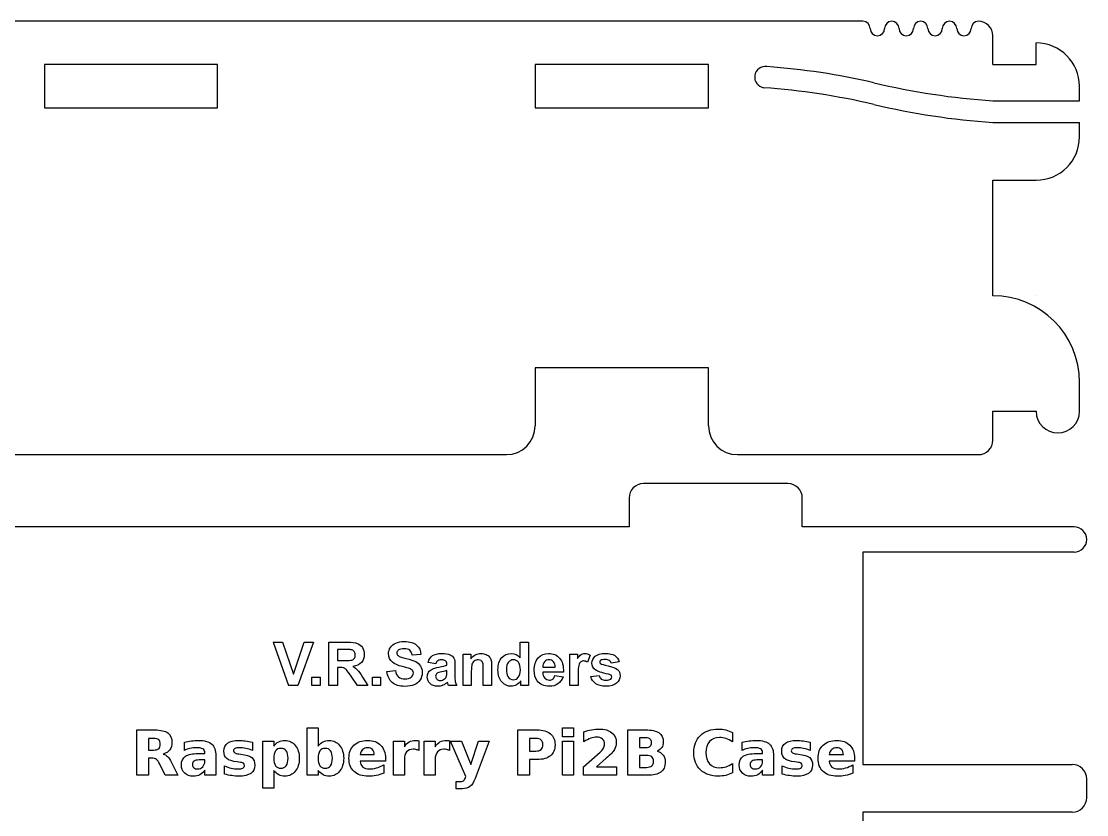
# Model space of a CAD drawing. Header units: millimetres. Extents: x 0 to 173, y 0 to 126.
# Drawn here: x 99 to 172.8, y 71.3 to 126.2 of the extents above; entities that cross this region are included whole.
import ezdxf

# ---------------------------------------------------------------- set-up
doc = ezdxf.new("R2010")
doc.units = ezdxf.units.MM
doc.layers.add('text', color=2, linetype='Continuous')

msp = doc.modelspace()

# ---------------------------------------------------------------- linework, layer by layer
at = {"lineweight": -3}
for p, q in [((157.3, 126.2), (89.9, 126.2)), ((166.3, 123.2), (166.3, 125.2)), ((169.3, 123.2), (169.3, 124.7)), ((112.6, 123.2), (100.6, 123.2)), ((100.6, 123.2), (100.6, 120.2)), ((112.6, 120.2), (112.6, 123.2)), ((146.6, 123.2), (134.6, 123.2)), ((134.6, 123.2), (134.6, 120.2)), ((146.6, 120.2), (146.6, 123.2)), ((166.3, 123.2), (169.3, 123.2)), ((169.3, 123.2), (169.3, 123.2)), ((172.3, 120.7), (172.3, 121.7)), ((166.3, 120.7), (172.3, 120.7)), ((100.6, 120.2), (112.6, 120.2)), ((134.6, 120.2), (146.6, 120.2)), ((166.3, 119.2), (172.3, 119.2)), ((172.3, 118.2), (172.3, 119.2)), ((166.3, 115.2), (169.3, 115.2)), ((166.3, 107.2), (166.3, 115.2)), ((169.3, 107.2), (169.3, 107.2)), ((146.6, 102.2), (134.6, 102.2)), ((134.6, 102.2), (134.6, 98.2)), ((146.6, 98.2), (146.6, 102.2)), ((172.3, 99.2), (172.3, 101.2)), ((166.3, 99.2), (169.3, 99.2)), ((166.3, 97.2), (166.3, 99.2)), ((169.3, 99.2), (169.3, 99.2)), ((81.9, 96.2), (132.6, 96.2)), ((148.6, 96.2), (165.3, 96.2)), ((152.1, 94.2), (142.1, 94.2)), ((141.1, 93.2), (141.1, 91.2)), ((153.1, 91.2), (153.1, 93.2)), ((141.1, 91.2), (94, 91.2)), ((171.925, 91.2), (153.1, 91.2))]:
    msp.add_line(p, q, dxfattribs=at)
for p, q in [((157.3, 89.45), (157.3, 74.75)), ((171.925, 89.45), (157.3, 89.45)), ((157.3, 74.75), (171.8, 74.75)), ((172.8, 72.45), (172.8, 73.75)), ((157.3, 71.45), (157.3, 56.75)), ((171.8, 71.45), (157.3, 71.45))]:
    msp.add_line(p, q)
for centre, radius, start, end in [((157.3, 125.7), 0.5, 0, 90), ((159.3, 125.7), 0.5, 0, 180), ((161.3, 125.7), 0.5, 0, 180), ((163.3, 125.7), 0.5, 0, 180), ((165.3, 125.7), 0.5, 90, 180), ((158.3, 125.7), 0.5, 180, 0), ((160.3, 125.7), 0.5, 180, 0), ((162.3, 125.7), 0.5, 180, 0), ((164.3, 125.7), 0.5, 180, 0), ((166.3, 101.2), 6, 0, 90), ((170.8, 99.2), 1.5, 180, 0), ((132.6, 98.2), 2, 270, 0), ((148.6, 98.2), 2, 180, 270), ((171.925, 90.325), 0.875, 270, 90), ((171.8, 73.75), 1, 0, 90), ((171.8, 72.45), 1, 270, 0)]:
    msp.add_arc(centre, radius, start, end)
for centre, radius, start, end in [((165.3, 125.2), 1, 0, 90), ((169.3, 121.7), 3, 0, 90), ((150.542, 122.338), 0.742, 81.38435, 261.38435), ((146.882, 73.213), 50, 77.09358, 85.67512), ((169.639, 170.588), 50, 256.59794, 266.17077), ((146.772, 71.738), 50, 76.96446, 85.80424), ((169.639, 169.088), 50, 256.59794, 266.17077), ((169.3, 118.2), 3, 270, 0), ((165.3, 97.2), 1, 270, 0), ((142.1, 93.2), 1, 90, 180), ((152.1, 93.2), 1, 0, 90)]:
    msp.add_arc(centre, radius, start, end, dxfattribs=at)
at = {"layer": 'text'}
for p, q in [((116.445, 83.213), (117.101, 83.213)), ((116.445, 83.213), (117.517, 80.213)), ((117.101, 83.213), (117.861, 80.993)), ((117.861, 80.993), (118.595, 83.213)), ((119.238, 83.213), (118.164, 80.213)), ((118.595, 83.213), (119.238, 83.213)), ((120.305, 80.213), (120.305, 83.213)), ((120.305, 83.213), (121.58, 83.213)), ((121.384, 82.705), (120.911, 82.705)), ((120.911, 82.705), (120.911, 81.944)), ((133.566, 82.132), (133.566, 83.213)), ((133.566, 83.213), (134.141, 83.213)), ((134.141, 83.213), (134.141, 80.213)), ((120.911, 81.944), (121.359, 81.944)), ((126.683, 82.355), (126.077, 82.329)), ((129.598, 80.213), (129.598, 82.386)), ((129.598, 82.386), (130.132, 82.386)), ((130.132, 82.386), (130.132, 82.066)), ((136.995, 80.213), (136.995, 82.386)), ((136.995, 82.386), (137.529, 82.386)), ((137.529, 82.386), (137.529, 82.077)), ((138.402, 82.327), (138.225, 81.825)), ((121.033, 81.465), (120.911, 81.465)), ((120.911, 81.465), (120.911, 80.213)), ((124.33, 81.189), (124.919, 81.246)), ((127.706, 81.723), (127.184, 81.817)), ((128.475, 81.631), (128.475, 81.688)), ((128.475, 81.142), (128.475, 81.256)), ((129.04, 81.598), (129.034, 80.927)), ((130.173, 81.197), (130.173, 80.213)), ((131.004, 80.213), (131.004, 81.322)), ((131.579, 81.563), (131.579, 80.213)), ((135.125, 81.486), (135.985, 81.486)), ((140.407, 81.86), (139.865, 81.76)), ((119.136, 80.213), (119.136, 80.788)), ((119.136, 80.788), (119.711, 80.788)), ((119.711, 80.788), (119.711, 80.213)), ((122.278, 80.213), (121.84, 80.865)), ((122.636, 80.798), (123.002, 80.213)), ((123.316, 80.213), (123.316, 80.788)), ((123.316, 80.788), (123.891, 80.788)), ((123.891, 80.788), (123.891, 80.213)), ((133.607, 80.213), (133.607, 80.532)), ((136.556, 81.133), (135.115, 81.133)), ((135.952, 80.904), (136.525, 80.808)), ((137.57, 80.884), (137.57, 80.213)), ((138.451, 80.833), (139.028, 80.921)), ((118.164, 80.213), (117.517, 80.213)), ((119.711, 80.213), (119.136, 80.213)), ((120.911, 80.213), (120.305, 80.213)), ((123.002, 80.213), (122.278, 80.213)), ((123.891, 80.213), (123.316, 80.213)), ((129.165, 80.213), (128.596, 80.213)), ((130.173, 80.213), (129.598, 80.213)), ((131.579, 80.213), (131.004, 80.213)), ((134.141, 80.213), (133.607, 80.213)), ((137.57, 80.213), (136.995, 80.213)), ((107, 74), (107, 77.143)), ((107, 77.143), (108.238, 77.143)), ((118.801, 74), (118.801, 77.276)), ((118.801, 77.276), (119.554, 77.276)), ((119.554, 77.276), (119.554, 76.013)), ((133.384, 77.143), (134.729, 77.143)), ((133.384, 74), (133.384, 77.143)), ((136.487, 77.276), (137.24, 77.276)), ((136.487, 76.661), (136.487, 77.276)), ((137.24, 77.276), (137.24, 76.661)), ((137.961, 76.324), (137.961, 77.015)), ((141.014, 74), (141.014, 77.143)), ((141.014, 77.143), (142.231, 77.143)), ((148.26, 76.966), (148.26, 76.316)), ((108.152, 76.556), (107.811, 76.556)), ((107.811, 76.556), (107.811, 75.75)), ((110.294, 75.72), (110.294, 76.295)), ((115.017, 76.284), (115.017, 75.712)), ((115.729, 73.103), (115.729, 76.358)), ((115.729, 76.358), (116.483, 76.358)), ((116.483, 76.358), (116.483, 76.013)), ((124.782, 74), (124.782, 76.358)), ((124.782, 76.358), (125.536, 76.358)), ((125.536, 76.358), (125.536, 75.97)), ((126.531, 76.398), (126.534, 75.716)), ((126.916, 74), (126.916, 76.358)), ((126.916, 76.358), (127.67, 76.358)), ((127.67, 76.358), (127.67, 75.97)), ((128.665, 76.398), (128.668, 75.716)), ((128.74, 76.358), (129.494, 76.358)), ((129.791, 73.91), (128.74, 76.358)), ((129.494, 76.358), (130.128, 74.758)), ((130.128, 74.758), (130.667, 76.358)), ((131.42, 76.358), (130.429, 73.777)), ((130.667, 76.358), (131.42, 76.358)), ((134.195, 76.556), (134.195, 75.678)), ((134.643, 76.556), (134.195, 76.556)), ((137.24, 76.661), (136.487, 76.661)), ((136.487, 76.358), (137.24, 76.358)), ((136.487, 74), (136.487, 76.358)), ((137.24, 76.358), (137.24, 74)), ((142.273, 76.592), (141.825, 76.592)), ((141.825, 76.592), (141.825, 75.926)), ((148.932, 75.72), (148.932, 76.295)), ((153.654, 76.284), (153.654, 75.712)), ((107.811, 75.75), (108.152, 75.75)), ((111.268, 75.51), (111.713, 75.51)), ((111.713, 75.51), (111.713, 75.568)), ((112.473, 75.345), (112.473, 74)), ((114.063, 75.484), (114.196, 75.465)), ((122.472, 75.436), (123.451, 75.436)), ((134.195, 75.678), (134.643, 75.678)), ((137.953, 74.596), (139.1, 75.609)), ((141.825, 75.926), (142.273, 75.926)), ((142.3, 75.375), (141.825, 75.375)), ((141.825, 75.375), (141.825, 74.552)), ((149.906, 75.51), (150.351, 75.51)), ((150.351, 75.51), (150.351, 75.568)), ((151.111, 75.345), (151.111, 74)), ((152.701, 75.484), (152.833, 75.465)), ((154.966, 75.436), (155.945, 75.436)), ((107.811, 75.189), (107.811, 74)), ((108.04, 75.189), (107.811, 75.189)), ((108.975, 74), (108.592, 74.781)), ((109.398, 74.893), (109.838, 74)), ((111.713, 75.061), (111.321, 75.061)), ((111.713, 74.975), (111.713, 75.061)), ((113.072, 74.086), (113.072, 74.659)), ((114.075, 74.909), (113.943, 74.926)), ((124.225, 74.97), (122.464, 74.97)), ((124.114, 74.724), (124.114, 74.143)), ((124.225, 75.185), (124.225, 74.97)), ((125.536, 75.086), (125.536, 74)), ((127.67, 75.086), (127.67, 74)), ((134.729, 75.091), (134.195, 75.091)), ((134.195, 75.091), (134.195, 74)), ((137.953, 74), (137.953, 74.596)), ((139.525, 75.185), (138.854, 74.596)), ((138.854, 74.596), (140.237, 74.596)), ((140.237, 74.596), (140.237, 74)), ((141.825, 74.552), (142.3, 74.552)), ((148.26, 74.823), (148.26, 74.173)), ((150.351, 75.061), (149.959, 75.061)), ((150.351, 74.975), (150.351, 75.061)), ((151.709, 74.086), (151.709, 74.659)), ((152.713, 74.909), (152.581, 74.926)), ((156.72, 74.97), (154.958, 74.97)), ((156.609, 74.724), (156.609, 74.143)), ((156.72, 75.185), (156.72, 74.97)), ((107.811, 74), (107, 74)), ((109.838, 74), (108.975, 74)), ((111.713, 74), (111.713, 74.35)), ((112.473, 74), (111.713, 74)), ((116.483, 74.341), (116.483, 73.103)), ((119.554, 74), (118.801, 74)), ((119.554, 74.341), (119.554, 74)), ((125.536, 74), (124.782, 74)), ((127.67, 74), (126.916, 74)), ((129.77, 73.844), (129.791, 73.91)), ((134.195, 74), (133.384, 74)), ((137.24, 74), (136.487, 74)), ((140.237, 74), (137.953, 74)), ((142.36, 74), (141.014, 74)), ((150.351, 74), (150.351, 74.35)), ((151.111, 74), (150.351, 74)), ((116.483, 73.103), (115.729, 73.103)), ((129.119, 73.069), (129.119, 73.564)), ((129.119, 73.564), (129.355, 73.564)), ((129.555, 73.069), (129.119, 73.069))]:
    msp.add_line(p, q, dxfattribs=at)
for points in [[(121.826, 82.695), (121.776, 82.702), (121.629, 82.705), (121.384, 82.705)], [(121.58, 83.213), (121.901, 83.213), (122.133, 83.186), (122.279, 83.132)], [(122.054, 82.577), (122, 82.639), (121.924, 82.679), (121.826, 82.695)], [(122.279, 83.132), (122.424, 83.078), (122.54, 82.982), (122.628, 82.844)], [(122.628, 82.844), (122.715, 82.707), (122.759, 82.549), (122.759, 82.371)], [(124.438, 82.427), (124.438, 82.58), (124.481, 82.722), (124.568, 82.855)], [(124.568, 82.855), (124.655, 82.988), (124.779, 83.09), (124.942, 83.159)], [(124.942, 83.159), (125.105, 83.229), (125.302, 83.264), (125.533, 83.264)], [(125.527, 82.762), (125.351, 82.762), (125.213, 82.726), (125.113, 82.654)], [(125.911, 82.661), (125.825, 82.729), (125.697, 82.762), (125.527, 82.762)], [(125.533, 83.264), (125.91, 83.264), (126.193, 83.181), (126.383, 83.016)], [(126.077, 82.329), (126.051, 82.483), (125.996, 82.594), (125.911, 82.661)], [(126.383, 83.016), (126.573, 82.851), (126.673, 82.631), (126.683, 82.355)], [(121.359, 81.944), (121.65, 81.944), (121.831, 81.956), (121.903, 81.981)], [(121.903, 81.981), (121.976, 82.005), (122.032, 82.047), (122.073, 82.108)], [(122.134, 82.333), (122.134, 82.433), (122.108, 82.515), (122.054, 82.577)], [(122.073, 82.108), (122.114, 82.168), (122.134, 82.243), (122.134, 82.333)], [(122.759, 82.371), (122.759, 82.147), (122.692, 81.961), (122.56, 81.814)], [(124.715, 81.823), (124.53, 81.988), (124.438, 82.19), (124.438, 82.427)], [(125.113, 82.654), (125.049, 82.608), (125.017, 82.546), (125.017, 82.468)], [(125.017, 82.468), (125.017, 82.397), (125.047, 82.336), (125.107, 82.286)], [(125.107, 82.286), (125.184, 82.221), (125.369, 82.154), (125.664, 82.085)], [(125.664, 82.085), (125.958, 82.015), (126.176, 81.943), (126.318, 81.869)], [(127.184, 81.817), (127.243, 82.027), (127.344, 82.183), (127.487, 82.284)], [(127.487, 82.284), (127.63, 82.384), (127.843, 82.435), (128.126, 82.435)], [(127.845, 81.935), (127.788, 81.895), (127.742, 81.824), (127.706, 81.723)], [(128.085, 81.995), (127.982, 81.995), (127.902, 81.975), (127.845, 81.935)], [(128.393, 81.924), (128.339, 81.971), (128.236, 81.995), (128.085, 81.995)], [(128.126, 82.435), (128.382, 82.435), (128.573, 82.404), (128.698, 82.344)], [(128.475, 81.688), (128.475, 81.799), (128.448, 81.877), (128.393, 81.924)], [(128.698, 82.344), (128.824, 82.283), (128.912, 82.206), (128.963, 82.113)], [(128.963, 82.113), (129.014, 82.019), (129.04, 81.848), (129.04, 81.598)], [(130.132, 82.066), (130.322, 82.312), (130.56, 82.435), (130.848, 82.435)], [(130.648, 81.995), (130.548, 81.995), (130.459, 81.968), (130.38, 81.913)], [(130.847, 81.938), (130.792, 81.976), (130.725, 81.995), (130.648, 81.995)], [(130.967, 81.777), (130.942, 81.846), (130.902, 81.899), (130.847, 81.938)], [(130.848, 82.435), (130.975, 82.435), (131.091, 82.412), (131.196, 82.366)], [(131.196, 82.366), (131.301, 82.321), (131.38, 82.262), (131.434, 82.191)], [(131.434, 82.191), (131.489, 82.121), (131.526, 82.04), (131.547, 81.95)], [(131.547, 81.95), (131.568, 81.86), (131.579, 81.731), (131.579, 81.563)], [(132.019, 81.307), (132.019, 81.676), (132.105, 81.956), (132.279, 82.147)], [(132.279, 82.147), (132.452, 82.339), (132.671, 82.435), (132.936, 82.435)], [(133.087, 81.995), (132.95, 81.995), (132.836, 81.941), (132.744, 81.832)], [(132.936, 82.435), (133.179, 82.435), (133.389, 82.334), (133.566, 82.132)], [(133.433, 81.83), (133.343, 81.94), (133.227, 81.995), (133.087, 81.995)], [(134.526, 81.283), (134.526, 81.643), (134.62, 81.925), (134.808, 82.129)], [(134.808, 82.129), (134.996, 82.333), (135.234, 82.435), (135.522, 82.435)], [(135.557, 81.995), (135.432, 81.995), (135.328, 81.949), (135.246, 81.858)], [(135.522, 82.435), (135.846, 82.435), (136.101, 82.328), (136.288, 82.115)], [(135.856, 81.865), (135.774, 81.952), (135.674, 81.995), (135.557, 81.995)], [(136.288, 82.115), (136.475, 81.901), (136.564, 81.574), (136.556, 81.133)], [(137.529, 82.077), (137.62, 82.223), (137.702, 82.319), (137.775, 82.365)], [(137.955, 81.919), (137.874, 81.919), (137.806, 81.897), (137.75, 81.853)], [(137.775, 82.365), (137.848, 82.412), (137.931, 82.435), (138.024, 82.435)], [(138.225, 81.825), (138.128, 81.888), (138.038, 81.919), (137.955, 81.919)], [(138.024, 82.435), (138.155, 82.435), (138.281, 82.399), (138.402, 82.327)], [(138.531, 81.768), (138.531, 81.956), (138.605, 82.114), (138.754, 82.243)], [(138.754, 82.243), (138.903, 82.371), (139.133, 82.435), (139.445, 82.435)], [(139.13, 81.958), (139.087, 81.928), (139.065, 81.889), (139.065, 81.842)], [(139.456, 82.022), (139.304, 82.022), (139.196, 82.001), (139.13, 81.958)], [(139.445, 82.435), (139.743, 82.435), (139.964, 82.386), (140.109, 82.29)], [(139.733, 81.954), (139.668, 81.999), (139.576, 82.022), (139.456, 82.022)], [(139.865, 81.76), (139.842, 81.844), (139.798, 81.909), (139.733, 81.954)], [(140.109, 82.29), (140.253, 82.193), (140.353, 82.05), (140.407, 81.86)], [(121.339, 81.431), (121.275, 81.454), (121.173, 81.465), (121.033, 81.465)], [(121.521, 81.307), (121.463, 81.367), (121.403, 81.409), (121.339, 81.431)], [(121.84, 80.865), (121.684, 81.099), (121.578, 81.246), (121.521, 81.307)], [(122.56, 81.814), (122.428, 81.667), (122.23, 81.575), (121.967, 81.537)], [(121.967, 81.537), (122.098, 81.46), (122.206, 81.376), (122.291, 81.285)], [(122.291, 81.285), (122.377, 81.193), (122.491, 81.031), (122.636, 80.798)], [(124.694, 80.423), (124.491, 80.598), (124.369, 80.853), (124.33, 81.189)], [(125.398, 81.526), (125.073, 81.607), (124.846, 81.706), (124.715, 81.823)], [(124.919, 81.246), (124.955, 81.048), (125.027, 80.903), (125.135, 80.81)], [(125.883, 81.396), (125.812, 81.42), (125.65, 81.464), (125.398, 81.526)], [(126.101, 81.266), (126.059, 81.315), (125.987, 81.359), (125.883, 81.396)], [(126.163, 81.084), (126.163, 81.155), (126.142, 81.216), (126.101, 81.266)], [(126.318, 81.869), (126.459, 81.795), (126.569, 81.693), (126.649, 81.564)], [(126.649, 81.564), (126.729, 81.436), (126.769, 81.276), (126.769, 81.086)], [(127.213, 81.134), (127.272, 81.231), (127.354, 81.304), (127.459, 81.356)], [(127.459, 81.356), (127.565, 81.407), (127.718, 81.452), (127.917, 81.489)], [(127.917, 81.489), (128.186, 81.54), (128.372, 81.587), (128.475, 81.631)], [(128.475, 81.256), (128.402, 81.232), (128.285, 81.202), (128.125, 81.168)], [(130.217, 81.696), (130.188, 81.606), (130.173, 81.44), (130.173, 81.197)], [(130.38, 81.913), (130.3, 81.859), (130.246, 81.786), (130.217, 81.696)], [(131.004, 81.322), (131.004, 81.556), (130.992, 81.708), (130.967, 81.777)], [(132.286, 80.465), (132.108, 80.667), (132.019, 80.947), (132.019, 81.307)], [(132.744, 81.832), (132.652, 81.724), (132.606, 81.562), (132.606, 81.347)], [(132.606, 81.347), (132.606, 81.114), (132.638, 80.947), (132.702, 80.843)], [(133.429, 80.787), (133.521, 80.899), (133.568, 81.067), (133.568, 81.291)], [(133.568, 81.291), (133.568, 81.541), (133.523, 81.721), (133.433, 81.83)], [(134.74, 80.534), (134.597, 80.732), (134.526, 80.981), (134.526, 81.283)], [(135.246, 81.858), (135.164, 81.766), (135.124, 81.642), (135.125, 81.486)], [(135.985, 81.486), (135.981, 81.652), (135.938, 81.778), (135.856, 81.865)], [(137.618, 81.612), (137.586, 81.496), (137.57, 81.254), (137.57, 80.884)], [(137.75, 81.853), (137.694, 81.808), (137.65, 81.728), (137.618, 81.612)], [(138.789, 81.279), (138.617, 81.396), (138.531, 81.559), (138.531, 81.768)], [(139.671, 80.998), (139.207, 81.101), (138.913, 81.194), (138.789, 81.279)], [(139.065, 81.842), (139.065, 81.801), (139.084, 81.766), (139.122, 81.737)], [(139.122, 81.737), (139.174, 81.699), (139.353, 81.645), (139.659, 81.576)], [(139.659, 81.576), (139.966, 81.506), (140.179, 81.421), (140.301, 81.32)], [(140.301, 81.32), (140.421, 81.217), (140.481, 81.075), (140.481, 80.892)], [(125.135, 80.81), (125.243, 80.717), (125.39, 80.671), (125.574, 80.671)], [(125.574, 80.671), (125.769, 80.671), (125.916, 80.712), (126.015, 80.795)], [(126.015, 80.795), (126.114, 80.878), (126.163, 80.974), (126.163, 81.084)], [(126.626, 80.604), (126.53, 80.454), (126.395, 80.342), (126.22, 80.269)], [(126.769, 81.086), (126.769, 80.914), (126.721, 80.754), (126.626, 80.604)], [(127.125, 80.806), (127.125, 80.929), (127.154, 81.038), (127.213, 81.134)], [(127.318, 80.346), (127.189, 80.467), (127.125, 80.621), (127.125, 80.806)], [(127.812, 81.068), (127.737, 81.015), (127.7, 80.947), (127.7, 80.865)], [(127.7, 80.865), (127.7, 80.785), (127.73, 80.715), (127.79, 80.657)], [(127.79, 80.657), (127.85, 80.598), (127.926, 80.569), (128.019, 80.569)], [(128.125, 81.168), (127.966, 81.134), (127.861, 81.101), (127.812, 81.068)], [(128.019, 80.569), (128.123, 80.569), (128.222, 80.603), (128.316, 80.671)], [(128.52, 80.45), (128.422, 80.355), (128.317, 80.283), (128.205, 80.235)], [(128.316, 80.671), (128.385, 80.723), (128.431, 80.786), (128.453, 80.861)], [(128.453, 80.861), (128.468, 80.91), (128.475, 81.004), (128.475, 81.142)], [(128.541, 80.383), (128.532, 80.417), (128.525, 80.439), (128.52, 80.45)], [(129.034, 80.927), (129.034, 80.736), (129.043, 80.595), (129.062, 80.504)], [(129.062, 80.504), (129.08, 80.414), (129.115, 80.316), (129.165, 80.213)], [(132.927, 80.164), (132.678, 80.164), (132.464, 80.264), (132.286, 80.465)], [(132.702, 80.843), (132.795, 80.693), (132.925, 80.618), (133.091, 80.618)], [(133.091, 80.618), (133.224, 80.618), (133.336, 80.674), (133.429, 80.787)], [(133.607, 80.532), (133.518, 80.408), (133.414, 80.315), (133.293, 80.255)], [(135.58, 80.164), (135.202, 80.164), (134.922, 80.287), (134.74, 80.534)], [(135.115, 81.133), (135.119, 80.963), (135.165, 80.83), (135.254, 80.735)], [(135.254, 80.735), (135.343, 80.641), (135.453, 80.593), (135.586, 80.593)], [(135.586, 80.593), (135.676, 80.593), (135.751, 80.618), (135.813, 80.667)], [(135.813, 80.667), (135.874, 80.716), (135.92, 80.795), (135.952, 80.904)], [(136.525, 80.808), (136.451, 80.598), (136.335, 80.438), (136.176, 80.328)], [(138.79, 80.344), (138.617, 80.464), (138.504, 80.627), (138.451, 80.833)], [(139.028, 80.921), (139.053, 80.809), (139.102, 80.724), (139.177, 80.666)], [(139.177, 80.666), (139.252, 80.608), (139.357, 80.579), (139.493, 80.579)], [(139.493, 80.579), (139.641, 80.579), (139.753, 80.606), (139.828, 80.661)], [(139.863, 80.923), (139.834, 80.95), (139.77, 80.975), (139.671, 80.998)], [(139.828, 80.661), (139.879, 80.699), (139.904, 80.75), (139.904, 80.814)], [(139.904, 80.814), (139.904, 80.858), (139.89, 80.894), (139.863, 80.923)], [(140.481, 80.892), (140.481, 80.693), (140.398, 80.522), (140.231, 80.378)], [(125.568, 80.16), (125.188, 80.16), (124.897, 80.247), (124.694, 80.423)], [(126.22, 80.269), (126.046, 80.196), (125.828, 80.16), (125.568, 80.16)], [(127.847, 80.164), (127.624, 80.164), (127.447, 80.224), (127.318, 80.346)], [(128.205, 80.235), (128.094, 80.187), (127.974, 80.164), (127.847, 80.164)], [(128.596, 80.213), (128.581, 80.251), (128.563, 80.308), (128.541, 80.383)], [(133.293, 80.255), (133.172, 80.194), (133.05, 80.164), (132.927, 80.164)], [(136.176, 80.328), (136.017, 80.218), (135.818, 80.164), (135.58, 80.164)], [(139.493, 80.164), (139.197, 80.164), (138.962, 80.224), (138.79, 80.344)], [(140.231, 80.378), (140.065, 80.235), (139.819, 80.164), (139.493, 80.164)], [(108.238, 77.143), (108.652, 77.143), (108.956, 77.073), (109.149, 76.934)], [(109.149, 76.934), (109.342, 76.796), (109.438, 76.576), (109.438, 76.276)], [(134.729, 77.143), (135.129, 77.143), (135.436, 77.054), (135.65, 76.877)], [(135.65, 76.877), (135.864, 76.699), (135.971, 76.446), (135.971, 76.118)], [(137.961, 77.015), (138.143, 77.075), (138.324, 77.121), (138.502, 77.152)], [(138.502, 77.152), (138.68, 77.184), (138.855, 77.2), (139.026, 77.2)], [(139.026, 77.2), (139.402, 77.2), (139.695, 77.117), (139.903, 76.951)], [(139.903, 76.951), (140.112, 76.786), (140.216, 76.555), (140.216, 76.259)], [(142.231, 77.143), (142.668, 77.143), (142.984, 77.077), (143.18, 76.945)], [(143.18, 76.945), (143.375, 76.813), (143.473, 76.602), (143.473, 76.311)], [(145.586, 75.568), (145.586, 76.071), (145.739, 76.468), (146.045, 76.761)], [(146.045, 76.761), (146.351, 77.054), (146.766, 77.2), (147.289, 77.2)], [(147.289, 77.2), (147.465, 77.2), (147.633, 77.18), (147.795, 77.141)], [(147.795, 77.141), (147.956, 77.101), (148.111, 77.043), (148.26, 76.966)], [(108.517, 76.463), (108.443, 76.525), (108.322, 76.556), (108.152, 76.556)], [(108.627, 76.156), (108.627, 76.299), (108.59, 76.401), (108.517, 76.463)], [(108.517, 75.844), (108.59, 75.907), (108.627, 76.011), (108.627, 76.156)], [(109.438, 76.276), (109.438, 76.068), (109.388, 75.898), (109.288, 75.764)], [(110.294, 76.295), (110.455, 76.334), (110.617, 76.364), (110.78, 76.384)], [(110.78, 76.384), (110.943, 76.405), (111.106, 76.415), (111.268, 76.415)], [(111.268, 76.415), (111.694, 76.415), (112.001, 76.331), (112.19, 76.163)], [(112.19, 76.163), (112.378, 75.996), (112.473, 75.723), (112.473, 75.345)], [(113.036, 75.678), (113.036, 75.928), (113.121, 76.113), (113.292, 76.234)], [(113.292, 76.234), (113.463, 76.354), (113.726, 76.415), (114.08, 76.415)], [(114.08, 76.415), (114.219, 76.415), (114.364, 76.404), (114.517, 76.383)], [(114.517, 76.383), (114.67, 76.362), (114.837, 76.329), (115.017, 76.284)], [(116.483, 76.013), (116.586, 76.15), (116.701, 76.252), (116.828, 76.317)], [(116.828, 76.317), (116.954, 76.382), (117.099, 76.415), (117.263, 76.415)], [(117.263, 76.415), (117.554, 76.415), (117.792, 76.299), (117.979, 76.069)], [(117.979, 76.069), (118.166, 75.838), (118.259, 75.54), (118.259, 75.177)], [(119.554, 76.013), (119.658, 76.15), (119.773, 76.252), (119.899, 76.317)], [(119.899, 76.317), (120.026, 76.382), (120.171, 76.415), (120.335, 76.415)], [(120.335, 76.415), (120.625, 76.415), (120.864, 76.299), (121.051, 76.069)], [(121.051, 76.069), (121.237, 75.838), (121.331, 75.54), (121.331, 75.177)], [(121.695, 75.177), (121.695, 75.561), (121.811, 75.864), (122.044, 76.084)], [(122.044, 76.084), (122.276, 76.305), (122.595, 76.415), (123.002, 76.415)], [(123.002, 76.415), (123.373, 76.415), (123.669, 76.303), (123.892, 76.08)], [(123.892, 76.08), (124.114, 75.857), (124.225, 75.558), (124.225, 75.185)], [(125.536, 75.97), (125.633, 76.125), (125.744, 76.238), (125.869, 76.309)], [(125.869, 76.309), (125.995, 76.379), (126.145, 76.415), (126.321, 76.415)], [(126.321, 76.415), (126.346, 76.415), (126.374, 76.414), (126.403, 76.412)], [(126.403, 76.412), (126.433, 76.409), (126.475, 76.405), (126.531, 76.398)], [(127.67, 75.97), (127.766, 76.125), (127.878, 76.238), (128.003, 76.309)], [(128.003, 76.309), (128.129, 76.379), (128.279, 76.415), (128.455, 76.415)], [(128.455, 76.415), (128.48, 76.415), (128.508, 76.414), (128.537, 76.412)], [(128.537, 76.412), (128.566, 76.409), (128.609, 76.405), (128.665, 76.398)], [(135.007, 76.442), (134.921, 76.518), (134.8, 76.556), (134.643, 76.556)], [(135.135, 76.118), (135.135, 76.258), (135.092, 76.366), (135.007, 76.442)], [(135.007, 75.792), (135.092, 75.869), (135.135, 75.977), (135.135, 76.118)], [(135.971, 76.118), (135.971, 75.788), (135.864, 75.534), (135.65, 75.357)], [(138.443, 76.565), (138.293, 76.511), (138.132, 76.431), (137.961, 76.324)], [(138.858, 76.646), (138.732, 76.646), (138.593, 76.619), (138.443, 76.565)], [(139.253, 76.512), (139.154, 76.601), (139.022, 76.646), (138.858, 76.646)], [(139.401, 76.156), (139.401, 76.303), (139.352, 76.422), (139.253, 76.512)], [(139.327, 75.88), (139.377, 75.969), (139.401, 76.06), (139.401, 76.156)], [(140.216, 76.259), (140.216, 76.088), (140.172, 75.928), (140.083, 75.78)], [(142.564, 76.506), (142.498, 76.563), (142.401, 76.592), (142.273, 76.592)], [(142.663, 76.259), (142.663, 76.367), (142.63, 76.449), (142.564, 76.506)], [(142.564, 76.01), (142.63, 76.067), (142.663, 76.149), (142.663, 76.259)], [(143.473, 76.311), (143.473, 76.158), (143.437, 76.028), (143.366, 75.921)], [(146.672, 76.335), (146.507, 76.149), (146.424, 75.894), (146.424, 75.568)], [(147.355, 76.612), (147.066, 76.612), (146.838, 76.52), (146.672, 76.335)], [(147.816, 76.541), (147.67, 76.589), (147.516, 76.612), (147.355, 76.612)], [(148.26, 76.316), (148.11, 76.418), (147.962, 76.493), (147.816, 76.541)], [(148.932, 76.295), (149.093, 76.334), (149.255, 76.364), (149.418, 76.384)], [(149.418, 76.384), (149.581, 76.405), (149.744, 76.415), (149.906, 76.415)], [(149.906, 76.415), (150.332, 76.415), (150.639, 76.331), (150.828, 76.163)], [(150.828, 76.163), (151.016, 75.996), (151.111, 75.723), (151.111, 75.345)], [(151.673, 75.678), (151.673, 75.928), (151.759, 76.113), (151.93, 76.234)], [(151.93, 76.234), (152.101, 76.354), (152.364, 76.415), (152.718, 76.415)], [(152.718, 76.415), (152.856, 76.415), (153.002, 76.404), (153.155, 76.383)], [(153.155, 76.383), (153.308, 76.362), (153.475, 76.329), (153.654, 76.284)], [(154.19, 75.177), (154.19, 75.561), (154.306, 75.864), (154.538, 76.084)], [(154.538, 76.084), (154.77, 76.305), (155.09, 76.415), (155.497, 76.415)], [(155.497, 76.415), (155.867, 76.415), (156.164, 76.303), (156.386, 76.08)], [(156.386, 76.08), (156.609, 75.857), (156.72, 75.558), (156.72, 75.185)], [(108.152, 75.75), (108.322, 75.75), (108.443, 75.781), (108.517, 75.844)], [(109.288, 75.764), (109.187, 75.631), (109.036, 75.533), (108.834, 75.47)], [(108.834, 75.47), (108.945, 75.444), (109.044, 75.387), (109.132, 75.298)], [(109.132, 75.298), (109.219, 75.209), (109.308, 75.074), (109.398, 74.893)], [(110.088, 74.707), (110.088, 74.984), (110.183, 75.187), (110.373, 75.316)], [(110.681, 75.865), (110.542, 75.833), (110.413, 75.784), (110.294, 75.72)], [(110.373, 75.316), (110.563, 75.445), (110.862, 75.51), (111.268, 75.51)], [(111.132, 75.914), (110.97, 75.914), (110.82, 75.898), (110.681, 75.865)], [(111.572, 75.831), (111.478, 75.886), (111.331, 75.914), (111.132, 75.914)], [(111.713, 75.568), (111.713, 75.688), (111.666, 75.775), (111.572, 75.831)], [(113.238, 75.16), (113.103, 75.274), (113.036, 75.446), (113.036, 75.678)], [(113.805, 75.86), (113.735, 75.824), (113.7, 75.769), (113.7, 75.694)], [(113.7, 75.694), (113.7, 75.634), (113.727, 75.588), (113.78, 75.556)], [(113.78, 75.556), (113.832, 75.524), (113.927, 75.5), (114.063, 75.484)], [(114.124, 75.914), (113.981, 75.914), (113.874, 75.896), (113.805, 75.86)], [(114.549, 75.863), (114.399, 75.897), (114.257, 75.914), (114.124, 75.914)], [(114.196, 75.465), (114.582, 75.416), (114.841, 75.335), (114.974, 75.223)], [(115.017, 75.712), (114.855, 75.779), (114.699, 75.83), (114.549, 75.863)], [(116.612, 75.689), (116.526, 75.571), (116.483, 75.4), (116.483, 75.177)], [(116.983, 75.867), (116.822, 75.867), (116.698, 75.808), (116.612, 75.689)], [(117.353, 75.69), (117.268, 75.808), (117.145, 75.867), (116.983, 75.867)], [(117.48, 75.177), (117.48, 75.401), (117.438, 75.573), (117.353, 75.69)], [(119.684, 75.689), (119.597, 75.571), (119.554, 75.4), (119.554, 75.177)], [(120.055, 75.867), (119.894, 75.867), (119.77, 75.808), (119.684, 75.689)], [(120.424, 75.69), (120.339, 75.808), (120.216, 75.867), (120.055, 75.867)], [(120.552, 75.177), (120.552, 75.401), (120.51, 75.573), (120.424, 75.69)], [(122.643, 75.79), (122.551, 75.708), (122.494, 75.59), (122.472, 75.436)], [(122.998, 75.914), (122.852, 75.914), (122.734, 75.873), (122.643, 75.79)], [(123.326, 75.782), (123.242, 75.87), (123.133, 75.914), (122.998, 75.914)], [(123.451, 75.436), (123.451, 75.579), (123.409, 75.694), (123.326, 75.782)], [(125.692, 75.62), (125.588, 75.496), (125.536, 75.318), (125.536, 75.086)], [(126.14, 75.806), (125.946, 75.806), (125.797, 75.744), (125.692, 75.62)], [(126.337, 75.784), (126.271, 75.799), (126.206, 75.806), (126.14, 75.806)], [(126.534, 75.716), (126.468, 75.747), (126.402, 75.769), (126.337, 75.784)], [(127.826, 75.62), (127.722, 75.496), (127.67, 75.318), (127.67, 75.086)], [(128.274, 75.806), (128.08, 75.806), (127.931, 75.744), (127.826, 75.62)], [(128.471, 75.784), (128.405, 75.799), (128.34, 75.806), (128.274, 75.806)], [(128.668, 75.716), (128.602, 75.747), (128.536, 75.769), (128.471, 75.784)], [(134.643, 75.678), (134.8, 75.678), (134.921, 75.716), (135.007, 75.792)], [(135.65, 75.357), (135.436, 75.179), (135.129, 75.091), (134.729, 75.091)], [(139.1, 75.609), (139.202, 75.701), (139.278, 75.792), (139.327, 75.88)], [(140.083, 75.78), (139.995, 75.632), (139.809, 75.434), (139.525, 75.185)], [(142.273, 75.926), (142.401, 75.926), (142.498, 75.954), (142.564, 76.01)], [(142.669, 75.273), (142.588, 75.341), (142.465, 75.375), (142.3, 75.375)], [(143.366, 75.921), (143.294, 75.814), (143.19, 75.734), (143.054, 75.682)], [(143.054, 75.682), (143.228, 75.631), (143.363, 75.538), (143.459, 75.402)], [(143.459, 75.402), (143.554, 75.266), (143.602, 75.099), (143.602, 74.901)], [(146.045, 74.378), (145.739, 74.671), (145.586, 75.067), (145.586, 75.568)], [(146.424, 75.568), (146.424, 75.244), (146.507, 74.99), (146.672, 74.804)], [(148.726, 74.707), (148.726, 74.984), (148.821, 75.187), (149.011, 75.316)], [(149.319, 75.865), (149.18, 75.833), (149.051, 75.784), (148.932, 75.72)], [(149.011, 75.316), (149.201, 75.445), (149.499, 75.51), (149.906, 75.51)], [(149.77, 75.914), (149.608, 75.914), (149.458, 75.898), (149.319, 75.865)], [(150.21, 75.831), (150.116, 75.886), (149.969, 75.914), (149.77, 75.914)], [(150.351, 75.568), (150.351, 75.688), (150.304, 75.775), (150.21, 75.831)], [(151.876, 75.16), (151.741, 75.274), (151.673, 75.446), (151.673, 75.678)], [(152.443, 75.86), (152.373, 75.824), (152.338, 75.769), (152.338, 75.694)], [(152.338, 75.694), (152.338, 75.634), (152.365, 75.588), (152.417, 75.556)], [(152.417, 75.556), (152.47, 75.524), (152.564, 75.5), (152.701, 75.484)], [(152.762, 75.914), (152.619, 75.914), (152.512, 75.896), (152.443, 75.86)], [(153.187, 75.863), (153.037, 75.897), (152.895, 75.914), (152.762, 75.914)], [(152.833, 75.465), (153.219, 75.416), (153.479, 75.335), (153.612, 75.223)], [(153.654, 75.712), (153.493, 75.779), (153.337, 75.83), (153.187, 75.863)], [(155.137, 75.79), (155.046, 75.708), (154.989, 75.59), (154.966, 75.436)], [(155.493, 75.914), (155.347, 75.914), (155.228, 75.873), (155.137, 75.79)], [(155.82, 75.782), (155.737, 75.87), (155.628, 75.914), (155.493, 75.914)], [(155.945, 75.436), (155.945, 75.579), (155.904, 75.694), (155.82, 75.782)], [(108.357, 75.103), (108.278, 75.161), (108.172, 75.189), (108.04, 75.189)], [(108.592, 74.781), (108.514, 74.938), (108.436, 75.046), (108.357, 75.103)], [(110.316, 74.153), (110.164, 74.295), (110.088, 74.48), (110.088, 74.707)], [(110.967, 74.981), (110.887, 74.927), (110.848, 74.849), (110.848, 74.745)], [(110.848, 74.745), (110.848, 74.65), (110.88, 74.575), (110.943, 74.521)], [(111.321, 75.061), (111.164, 75.061), (111.046, 75.034), (110.967, 74.981)], [(111.21, 74.44), (111.352, 74.44), (111.471, 74.491), (111.568, 74.593)], [(111.568, 74.593), (111.665, 74.694), (111.713, 74.822), (111.713, 74.975)], [(113.072, 74.659), (113.221, 74.586), (113.375, 74.531), (113.533, 74.495)], [(113.943, 74.926), (113.608, 74.968), (113.372, 75.046), (113.238, 75.16)], [(114.382, 74.833), (114.33, 74.866), (114.228, 74.891), (114.075, 74.909)], [(114.347, 74.501), (114.422, 74.542), (114.459, 74.602), (114.459, 74.682)], [(114.459, 74.682), (114.459, 74.749), (114.433, 74.8), (114.382, 74.833)], [(115.174, 74.695), (115.174, 74.443), (115.082, 74.255), (114.896, 74.128)], [(114.974, 75.223), (115.108, 75.111), (115.174, 74.935), (115.174, 74.695)], [(116.483, 75.177), (116.483, 74.954), (116.526, 74.783), (116.612, 74.664)], [(116.612, 74.664), (116.698, 74.546), (116.822, 74.487), (116.983, 74.487)], [(116.983, 74.487), (117.145, 74.487), (117.268, 74.545), (117.353, 74.663)], [(117.353, 74.663), (117.438, 74.781), (117.48, 74.952), (117.48, 75.177)], [(118.259, 75.177), (118.259, 74.813), (118.166, 74.516), (117.979, 74.285)], [(119.554, 75.177), (119.554, 74.954), (119.597, 74.783), (119.684, 74.664)], [(119.684, 74.664), (119.77, 74.546), (119.894, 74.487), (120.055, 74.487)], [(120.055, 74.487), (120.216, 74.487), (120.339, 74.545), (120.424, 74.663)], [(120.424, 74.663), (120.51, 74.781), (120.552, 74.952), (120.552, 75.177)], [(121.331, 75.177), (121.331, 74.813), (121.237, 74.516), (121.051, 74.285)], [(122.05, 74.264), (121.814, 74.481), (121.695, 74.785), (121.695, 75.177)], [(122.464, 74.97), (122.482, 74.794), (122.546, 74.661), (122.655, 74.573)], [(122.655, 74.573), (122.765, 74.484), (122.918, 74.44), (123.114, 74.44)], [(123.601, 74.511), (123.768, 74.557), (123.939, 74.629), (124.114, 74.724)], [(142.3, 74.552), (142.463, 74.552), (142.586, 74.586), (142.668, 74.655)], [(142.668, 74.655), (142.75, 74.723), (142.791, 74.827), (142.791, 74.966)], [(142.791, 74.966), (142.791, 75.103), (142.75, 75.205), (142.669, 75.273)], [(143.602, 74.901), (143.602, 74.598), (143.499, 74.372), (143.294, 74.223)], [(146.672, 74.804), (146.838, 74.619), (147.066, 74.526), (147.355, 74.526)], [(147.355, 74.526), (147.516, 74.526), (147.67, 74.55), (147.816, 74.598)], [(147.816, 74.598), (147.962, 74.646), (148.11, 74.721), (148.26, 74.823)], [(148.954, 74.153), (148.802, 74.295), (148.726, 74.48), (148.726, 74.707)], [(149.604, 74.981), (149.525, 74.927), (149.485, 74.849), (149.485, 74.745)], [(149.485, 74.745), (149.485, 74.65), (149.517, 74.575), (149.581, 74.521)], [(149.959, 75.061), (149.802, 75.061), (149.684, 75.034), (149.604, 74.981)], [(149.848, 74.44), (149.989, 74.44), (150.109, 74.491), (150.206, 74.593)], [(150.206, 74.593), (150.302, 74.694), (150.351, 74.822), (150.351, 74.975)], [(151.709, 74.659), (151.859, 74.586), (152.013, 74.531), (152.171, 74.495)], [(152.581, 74.926), (152.245, 74.968), (152.01, 75.046), (151.876, 75.16)], [(153.02, 74.833), (152.968, 74.866), (152.866, 74.891), (152.713, 74.909)], [(152.985, 74.501), (153.059, 74.542), (153.097, 74.602), (153.097, 74.682)], [(153.097, 74.682), (153.097, 74.749), (153.071, 74.8), (153.02, 74.833)], [(153.812, 74.695), (153.812, 74.443), (153.719, 74.255), (153.534, 74.128)], [(153.612, 75.223), (153.745, 75.111), (153.812, 74.935), (153.812, 74.695)], [(154.545, 74.264), (154.308, 74.481), (154.19, 74.785), (154.19, 75.177)], [(154.958, 74.97), (154.976, 74.794), (155.04, 74.661), (155.15, 74.573)], [(155.15, 74.573), (155.259, 74.484), (155.412, 74.44), (155.608, 74.44)], [(156.096, 74.511), (156.262, 74.557), (156.433, 74.629), (156.609, 74.724)], [(110.911, 73.939), (110.667, 73.939), (110.468, 74.01), (110.316, 74.153)], [(111.372, 74.037), (111.246, 73.972), (111.092, 73.939), (110.911, 73.939)], [(110.943, 74.521), (111.007, 74.467), (111.096, 74.44), (111.21, 74.44)], [(111.713, 74.35), (111.612, 74.206), (111.498, 74.102), (111.372, 74.037)], [(113.584, 73.976), (113.417, 74), (113.247, 74.037), (113.072, 74.086)], [(113.533, 74.495), (113.691, 74.458), (113.852, 74.44), (114.014, 74.44)], [(114.067, 73.939), (113.911, 73.939), (113.75, 73.951), (113.584, 73.976)], [(114.014, 74.44), (114.162, 74.44), (114.273, 74.46), (114.347, 74.501)], [(114.896, 74.128), (114.711, 74.002), (114.435, 73.939), (114.067, 73.939)], [(116.828, 74.037), (116.701, 74.102), (116.586, 74.204), (116.483, 74.341)], [(117.263, 73.939), (117.099, 73.939), (116.954, 73.972), (116.828, 74.037)], [(117.979, 74.285), (117.792, 74.054), (117.554, 73.939), (117.263, 73.939)], [(119.899, 74.037), (119.773, 74.102), (119.658, 74.204), (119.554, 74.341)], [(120.335, 73.939), (120.171, 73.939), (120.026, 73.972), (119.899, 74.037)], [(121.051, 74.285), (120.864, 74.054), (120.625, 73.939), (120.335, 73.939)], [(123.045, 73.939), (122.618, 73.939), (122.286, 74.047), (122.05, 74.264)], [(123.579, 73.99), (123.401, 73.956), (123.223, 73.939), (123.045, 73.939)], [(123.114, 74.44), (123.273, 74.44), (123.435, 74.464), (123.601, 74.511)], [(124.114, 74.143), (123.936, 74.076), (123.757, 74.025), (123.579, 73.99)], [(129.634, 73.625), (129.692, 73.666), (129.738, 73.739), (129.77, 73.844)], [(143.294, 74.223), (143.09, 74.074), (142.778, 74), (142.36, 74)], [(147.289, 73.939), (146.766, 73.939), (146.351, 74.085), (146.045, 74.378)], [(147.795, 73.998), (147.633, 73.959), (147.465, 73.939), (147.289, 73.939)], [(148.26, 74.173), (148.111, 74.096), (147.956, 74.037), (147.795, 73.998)], [(149.549, 73.939), (149.304, 73.939), (149.106, 74.01), (148.954, 74.153)], [(150.01, 74.037), (149.884, 73.972), (149.73, 73.939), (149.549, 73.939)], [(149.581, 74.521), (149.645, 74.467), (149.734, 74.44), (149.848, 74.44)], [(150.351, 74.35), (150.25, 74.206), (150.136, 74.102), (150.01, 74.037)], [(152.222, 73.976), (152.055, 74), (151.884, 74.037), (151.709, 74.086)], [(152.171, 74.495), (152.329, 74.458), (152.489, 74.44), (152.652, 74.44)], [(152.705, 73.939), (152.549, 73.939), (152.388, 73.951), (152.222, 73.976)], [(152.652, 74.44), (152.8, 74.44), (152.911, 74.46), (152.985, 74.501)], [(153.534, 74.128), (153.349, 74.002), (153.073, 73.939), (152.705, 73.939)], [(155.539, 73.939), (155.113, 73.939), (154.781, 74.047), (154.545, 74.264)], [(156.074, 73.99), (155.896, 73.956), (155.717, 73.939), (155.539, 73.939)], [(155.608, 74.44), (155.767, 74.44), (155.93, 74.464), (156.096, 74.511)], [(156.609, 74.143), (156.43, 74.076), (156.252, 74.025), (156.074, 73.99)], [(129.355, 73.564), (129.483, 73.564), (129.576, 73.584), (129.634, 73.625)], [(130.08, 73.226), (129.948, 73.122), (129.773, 73.069), (129.555, 73.069)], [(130.429, 73.777), (130.329, 73.514), (130.213, 73.331), (130.08, 73.226)]]:
    msp.add_open_spline(points, degree=3, dxfattribs=at)

doc.saveas('drawing.dxf')
